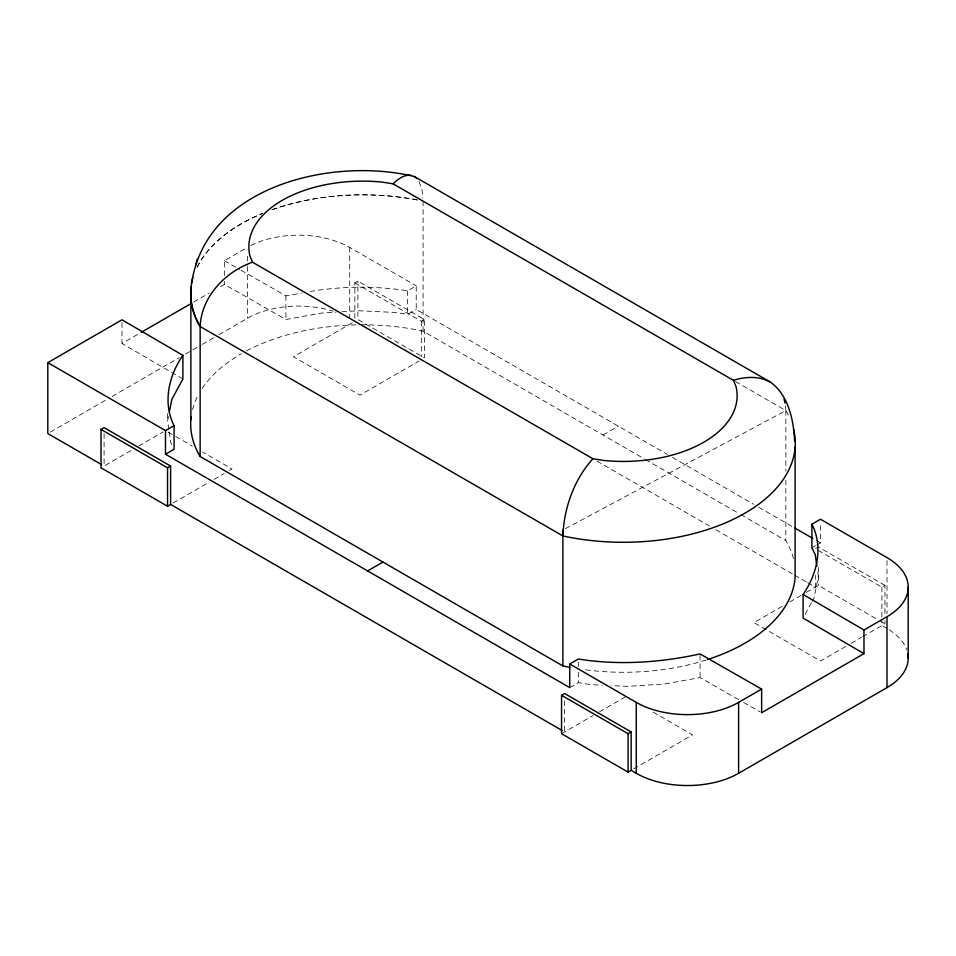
<?xml version="1.0" encoding="UTF-8"?>
<svg xmlns="http://www.w3.org/2000/svg" width="956" height="956" viewBox="0 0 956 956"><rect width="100%" height="100%" fill="white"/><g stroke="black" fill="none" stroke-linecap="round" stroke-linejoin="round"><path stroke-width="0.72" stroke-dasharray="4.78 3.58" d="M168.865 429.507L167.647 420.927L168.543 416.254M805.179 614.242L811.441 602.686M812.134 601.408L814.225 597.56L818.336 576.157L817.308 569.011M224.337 275.495L224.337 260.713L247.365 247.425M182.895 378.982L121.998 343.443L139.911 333.094M193.638 302.084L208.994 293.217M220.501 286.573L224.337 284.35L285.904 319.507L321.491 313.078L335.974 312.146M50.369 432.064L107.024 399.357M112.175 396.382L179.131 357.723M185.56 354.007L201.011 345.092M202.302 344.351L213.893 337.659M219.044 334.684L247.365 318.324A72.369 41.777 0 0 1 333.345 311.238M354.831 318.324L354.831 282.88L357.891 281.1L424.416 319.507L424.416 357.914L357.891 319.507L357.891 281.1M130.948 450.539L104.085 466.05L104.085 433.546M138.632 446.105L162.938 432.064M352.262 322.758L293.42 356.731L359.946 395.139L419.063 361.01M310.103 291.496C342.212 286.059 375.457 285.82 407.638 290.791L416.23 285.832L416.23 309.469L667.276 454.411M341.77 311.775L358.548 310.712L395.7 312.481L407.638 314.428L416.23 309.469M354.831 282.88L421.345 321.288L424.416 319.507M173.167 502.976L208.994 482.29M214.108 479.338L224.337 473.435M229.452 470.471L232.021 469.002L202.588 452.009M603.009 435.028L618.353 426.161M569.74 687.615L578.332 682.656L590.27 684.604L602.16 685.177M811.895 547.812L815.576 545.697M816.806 544.98L820.487 542.853L820.487 522.179M561.554 733.706L593.126 715.482M599.46 711.826L626.037 696.482M782.104 606.379L753.961 622.619L820.487 661.026L846.072 646.256M789.775 601.945L801.295 595.301M806.41 592.338L818.432 585.395L878.564 620.109M884.957 585.395L818.432 546.987L815.36 548.768L881.886 587.175L884.957 585.395L884.957 614.947M633.708 768.863L692.55 734.889L651.622 711.252M851.187 643.304L861.416 637.401M862.694 636.66L884.957 623.802L884.957 620.85M565.51 528.632L785.844 410.59L785.485 405.774M241.02 270.237L285.904 295.87L301.558 293.05M738.546 699.553L700.067 677.577L664.492 684.006L627.435 686.372L611.075 685.595M224.337 260.713L239.729 269.508M743.672 702.481L760.355 711.993M735.499 381.528L785.844 410.59A171.937 99.269 0 0 1 789.835 418.262M250.819 245.549A72.369 41.777 0 0 1 349.705 247.425L416.23 285.832M672.427 457.374L753.531 504.206M758.682 507.182L793.444 527.246M816.615 540.63L820.487 542.853M361.033 324.813A171.937 99.269 0 0 1 423.09 331.146L644.213 458.808M645.491 459.549L739.49 513.826M740.769 514.567L785.844 540.582A171.937 99.269 0 0 1 793.48 558.746M879.843 620.85L884.957 623.802M597.046 461.127L709.436 526.015M715.889 529.744L793.408 574.496M794.699 575.237L806.326 581.953M807.617 582.694L815.36 587.175L815.36 575.357M887.001 628.534L881.886 625.582L881.886 622.619M168.053 432.064L174.446 435.769M175.725 436.498L192.359 446.105M171.841 444.671L170.718 442.377L169.081 430.929M419.063 181.532L422.062 189.945L422.958 198.203M887.001 560.586L887.001 613.764M881.886 587.175L881.886 621.149M818.336 567.302L818.432 585.395M785.844 410.59L785.844 471.153M785.844 480.02L785.844 540.582M700.067 655.422L700.067 677.577M578.332 661.982L578.332 666.416M578.332 672.319L578.332 682.656M564.626 700.915L564.626 731.938M423.09 201.154L423.09 331.146M421.345 321.288L421.345 356.731M407.638 290.791L407.638 314.428M349.705 247.425L349.705 318.324M285.904 295.87L285.904 319.507M247.365 256.292L247.365 265.147M247.365 266.628L247.365 318.324M224.337 281.399L224.337 284.35M167.647 413.542L167.647 420.927M121.998 322.758L121.998 343.443M706.185 659.987A171.937 99.269 0 0 1 582.598 669.451M197.079 267.298A171.937 99.269 0 0 1 262.303 213.475M271.791 209.806A171.937 99.269 0 0 1 418.943 200.294A172.032 99.316 0 0 0 271.863 209.866M192.538 409.646A171.937 99.269 0 0 1 198.394 394.72M202.206 388.387A171.937 99.269 0 0 1 241.33 353.732M246.397 350.936A171.937 99.269 0 0 1 359.564 324.825M197.175 267.322A172.032 99.316 0 0 1 262.374 213.535M889.188 629.849A72.369 41.777 0 0 1 906.814 649.925"/><path stroke-width="1.43" d="M793.48 428.754A171.937 99.269 0 0 1 562.893 535.946C563.98 507.995 574.006 479.613 592.923 458.749L604.013 460.481A113.788 65.689 0 0 0 735.941 386.308L733.419 380.321L393.047 183.815L381.97 182.082A113.788 65.689 0 0 0 250.042 256.256L252.551 262.231L592.923 458.749M569.824 667.336A171.937 99.269 0 0 1 562.893 665.938L200.139 456.502L200.139 326.51C201.381 296.754 225.305 271.624 252.551 262.231M794.603 441.23C793.719 420.234 788.473 395.127 770.488 382.149L414.295 176.501C330.525 156.222 200.449 187.125 190.877 289.68L190.877 419.672M169.343 412.072L171.757 399.524L182.895 378.982L182.895 355.345L121.998 319.806L47.8 362.647L47.8 433.546L101.527 464.568M191.367 283.526L192.849 277.503M195.837 265.063L197.283 259.196M182.895 355.345C168.842 375.433 162.448 403.026 174.088 425.635L174.088 449.272L165.496 454.231L165.496 430.594L47.8 362.647M165.496 454.231L569.74 687.615L569.74 663.99L578.332 659.019C618.723 665.519 660.226 662.628 700.067 653.94L761.633 689.097L761.633 712.734L863.973 653.641L803.088 618.102L803.088 594.465C817.129 574.389 823.522 546.784 811.895 524.187L820.487 519.228L887.001 557.623A72.369 41.777 0 0 1 887.001 616.716L887.001 687.615L738.606 773.296A72.369 41.777 0 0 1 636.266 773.296L631.151 770.345L628.08 772.113L561.554 733.706L561.554 695.299L564.626 693.53L631.151 731.938L631.151 770.345M393.047 183.815C397.923 179.178 404.173 174.267 411.331 175.366M141.189 332.365L191.081 303.554M170.61 504.445L167.539 506.226L101.013 467.819L101.013 429.411L104.085 427.643L170.61 466.05L170.61 504.445L562.044 730.444M165.496 430.594L174.088 425.635M101.013 429.411L167.539 467.819L170.61 466.05M367.618 570.923L382.974 562.056M561.554 695.299L628.08 733.706L631.151 731.938M569.74 663.99L636.266 702.385A72.369 41.777 0 0 0 738.606 702.385L761.633 689.097M863.973 653.641L863.973 630.004L887.001 616.716M733.419 380.321C745.417 376.497 759.195 375.839 770.488 382.149M794.735 527.987L812.755 538.395M200.139 326.51A172.032 99.316 0 0 1 191.236 286.824A171.937 99.269 0 0 0 200.139 326.51L562.893 535.946M803.088 594.465L863.973 630.004M414.295 176.501L416.876 178.569M784.051 398.939L785.055 403.157M816.902 566.155L815.265 554.707L811.895 547.812L811.895 524.187M908.2 587.175L908.2 658.075M795.105 447.42L795.105 577.412A171.937 99.269 0 0 1 707.536 659.556M738.606 702.385L738.606 773.296M636.266 702.385L636.266 773.296M628.08 733.706L628.08 772.113M562.893 530.03L562.893 665.938M167.539 467.819L167.539 506.226M200.139 456.502A171.937 99.269 0 0 1 191.164 416.804M907.853 653.976A72.369 41.777 0 0 1 887.001 687.615"/></g></svg>
